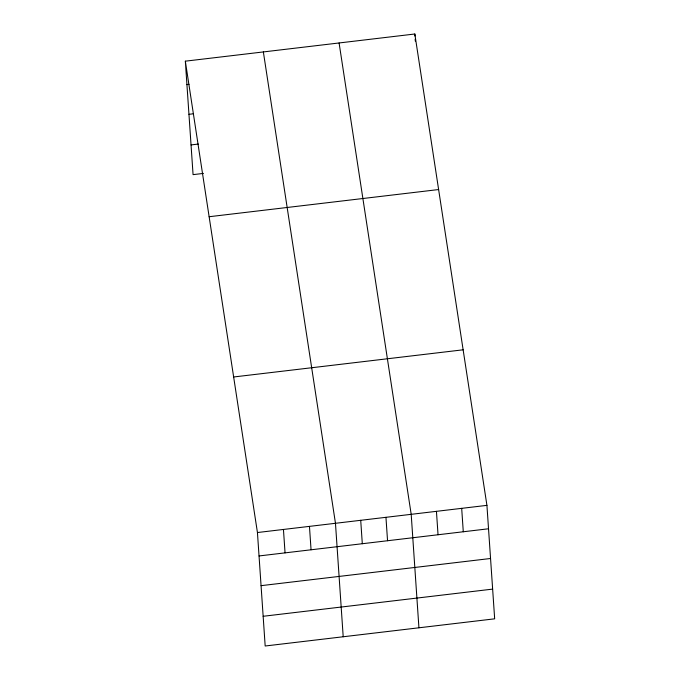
<?xml version="1.0" encoding="UTF-8"?>
<svg xmlns="http://www.w3.org/2000/svg" width="680" height="680" viewBox="0 0 680 680"><rect width="100%" height="100%" fill="white"/><g stroke="black" fill="none" stroke-linecap="round" stroke-linejoin="round"><path stroke-width="1.02" d="M185.334 61.174L414.825 34L486.931 505.359L494.666 618.825L265.175 646L257.44 532.534L185.334 61.174L193.069 174.641L203.473 173.408M186.932 84.592L189.014 84.346M188.955 114.308L193.12 113.815M191.046 144.925L198.331 144.058M209.134 216.725L438.617 189.55M233.648 376.983L463.131 349.809M257.44 532.534L486.931 505.359M259.037 555.951L488.529 528.777M261.069 585.667L490.552 558.492M263.151 616.284L492.635 589.11M339.091 42.967L411.196 514.327L418.931 627.793M263.364 51.935L335.469 523.294L343.204 636.76M461.686 508.351L463.284 531.769M414.825 34L414.962 36.04M415.166 39.092L415.31 41.132M436.441 511.335L438.039 534.752M385.951 517.318L387.549 540.736M360.714 520.302L362.304 543.719M309.459 526.371L311.058 549.788M283.45 529.448L285.048 552.874"/></g></svg>
